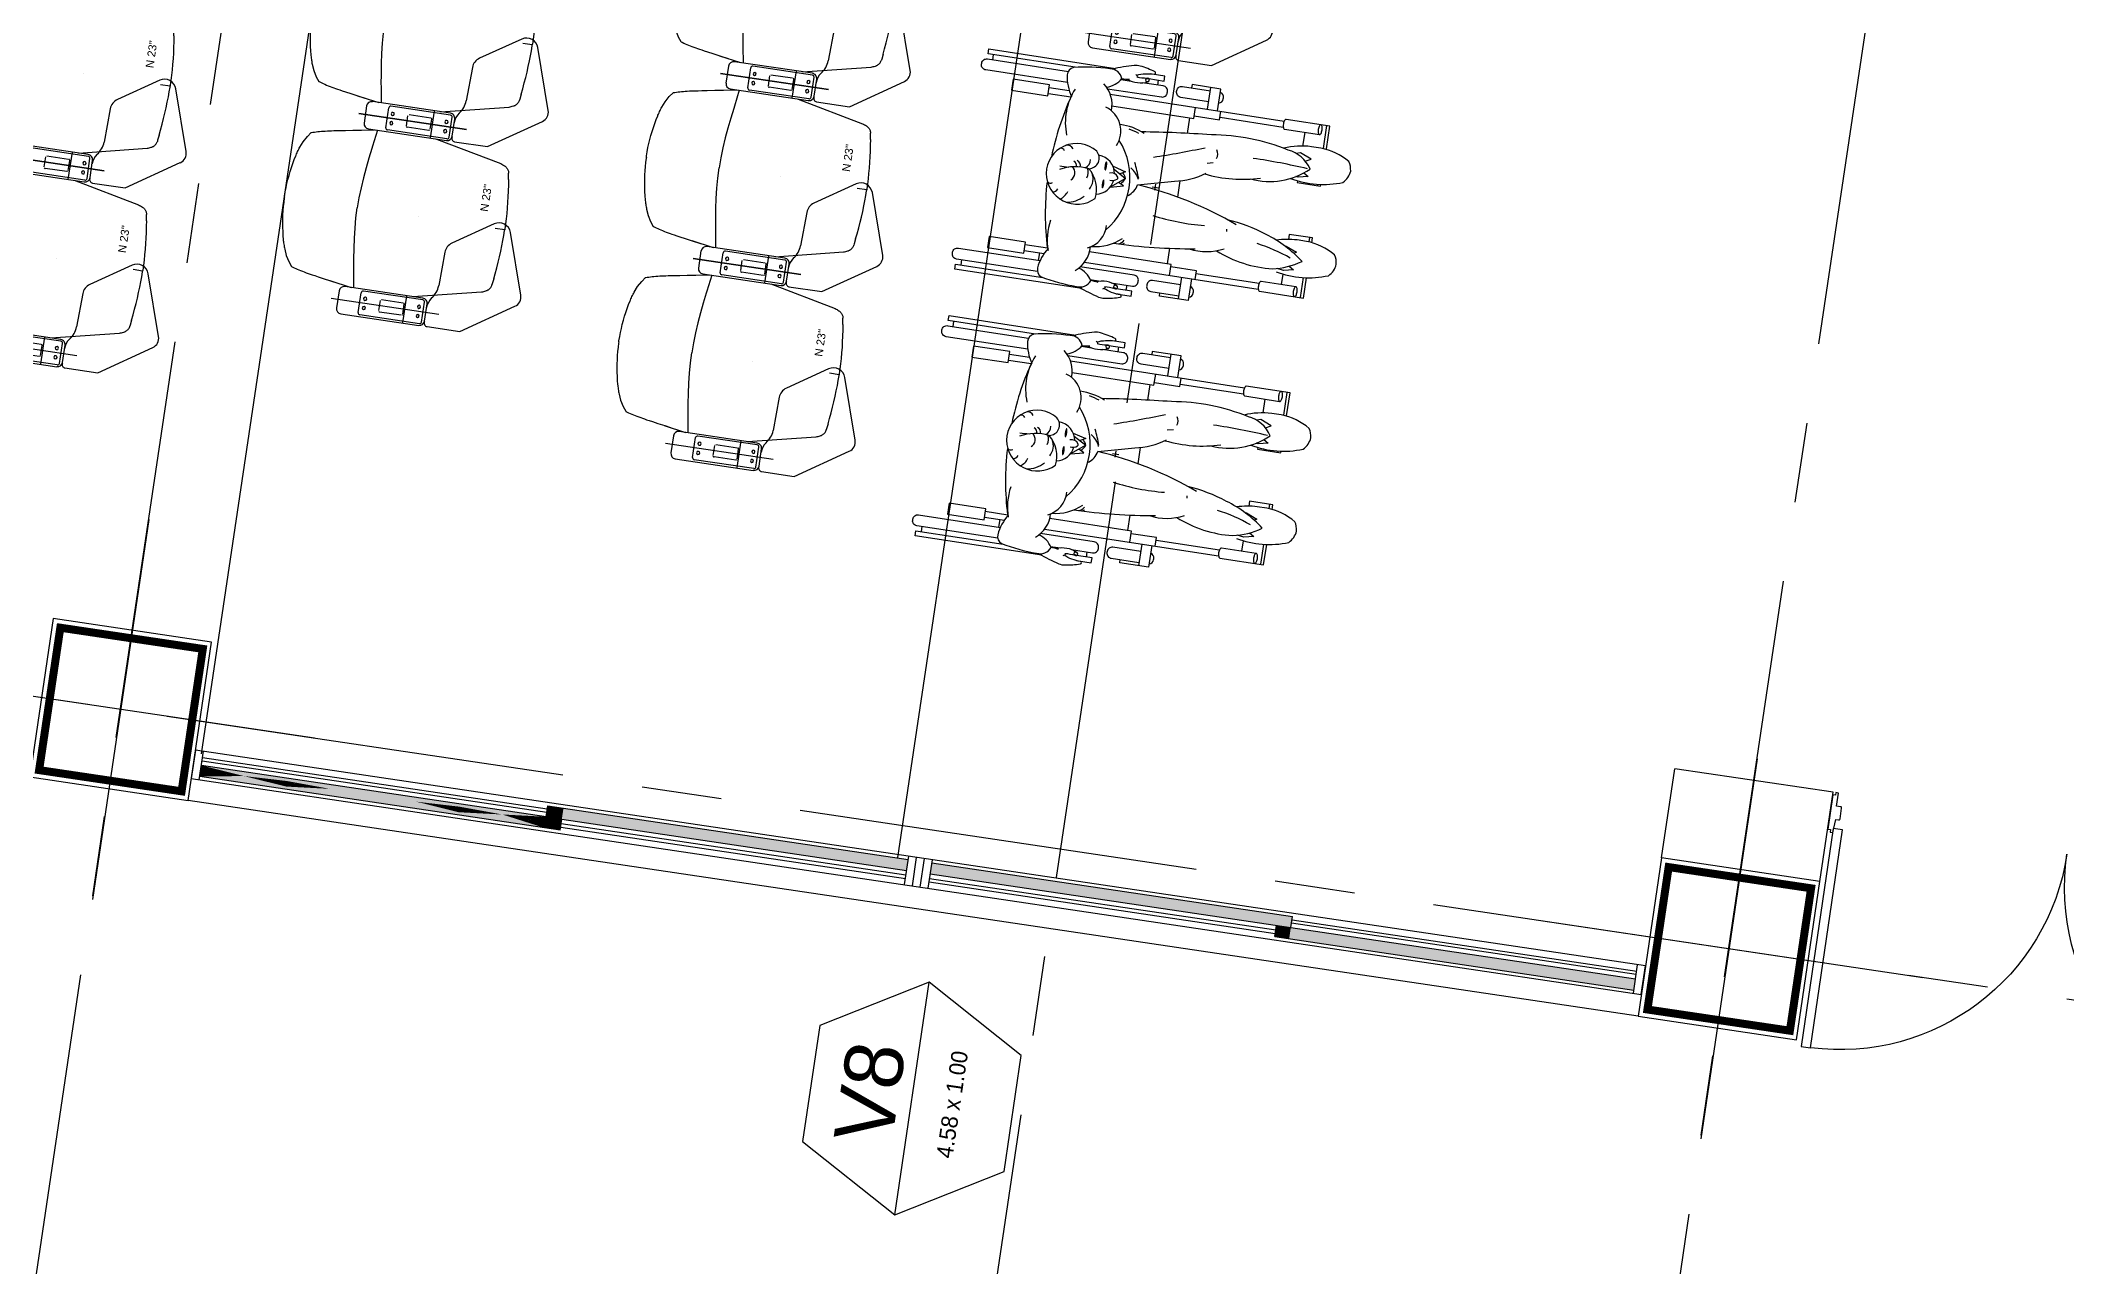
# Model space of a CAD drawing. Header units: millimetres. Extents: x 338 to 506, y 179 to 335.
# Drawn here: x 434.95 to 441.28, y 236.75 to 240.59 of the extents above; entities that cross this region are included whole.
import ezdxf
from ezdxf.enums import TextEntityAlignment as Align

# ---------------------------------------------------------------- set-up
doc = ezdxf.new("R2010")
doc.units = ezdxf.units.MM
doc.linetypes.add('CENTER', pattern=[2, 1.25, -0.25, 0.25, -0.25])
doc.linetypes.add('DASHED2', pattern=[0.375, 0.25, -0.125])
for name, color, linetype in [('COLUMNAS', 252, 'Continuous'), ('CUBIERTA', 254, 'Continuous'), ('DOORNOTE', 210, 'Continuous'), ('DOORNOTE___100', 210, 'Continuous'), ('EJES-COLUMNAS', 3, 'CENTER'), ('EJES_DE_COLUMNA', 255, 'DASHED2'), ('MUEBLES_FIJOS', 145, 'Continuous'), ('MUROS', 32, 'Continuous'), ('NOVA_PLUS_21__', 6, 'Continuous'), ('NOVA_PLUS_22__', 162, 'Continuous'), ('PISO', 253, 'Continuous'), ('PUERTAS', 5, 'Continuous'), ('REJAS', 151, 'Continuous'), ('ZAPATA', 5, 'Continuous')]:
    doc.layers.add(name, color=color, linetype=linetype)
doc.styles.add('ARIAL', font='txt', dxfattribs={"height": 1})
doc.styles.add('JUAN', font='txt', dxfattribs={"height": 0.135})
doc.styles.get("Standard").update_dxf_attribs({"font": 'ARIALUNI.ttf'})

# ---------------------------------------------------------------- blocks, each defined once
blk = doc.blocks.new('*U976')
at = {"layer": 'REJAS', "color": 18, "linetype": 'Continuous', "extrusion": (0, 0, -1)}
for points in [[(-62.1919, 58.5583), (-62.1744, 58.014), (-62.1744, 59.1027)], [(-62.1859, 59.0857), (-62.1744, 59.1027), (-62.1937, 59.0914)], [(-62.1744, 59.1027), (-62.1919, 59.1027), (-62.1937, 59.0914)], [(-62.1974, 59.0687), (-62.1853, 59.0347), (-62.1744, 59.1027)], [(-62.1963, 58.9666), (-62.1832, 58.8305), (-62.1744, 59.1027)], [(-62.1974, 59.0687), (-62.1859, 59.0857), (-62.1937, 59.0914)], [(-62.1914, 59.0517), (-62.1974, 59.0687), (-62.2028, 59.0347)], [(-62.1919, 58.5583), (-62.2094, 59.1027), (-62.2094, 58.014)], [(-62.1919, 59.1027), (-62.2094, 59.1027), (-62.1937, 59.0914)], [(-62.2094, 59.1027), (-62.2034, 59.0857), (-62.1937, 59.0914)], [(-62.1937, 59.0914), (-62.2034, 59.0857), (-62.1974, 59.0687)], [(-62.1963, 58.9666), (-62.2094, 59.1027), (-62.2007, 58.8305)], [(-62.1974, 59.0687), (-62.2094, 59.1027), (-62.2028, 59.0347)], [(-62.1853, 59.0347), (-62.1883, 59.0432), (-62.1932, 59.0403)], [(-62.1932, 59.0403), (-62.1941, 59.0347), (-62.1853, 59.0347)], [(-62.1908, 59.0006), (-62.1853, 59.0347), (-62.1968, 59.0177)], [(-62.1941, 59.0347), (-62.195, 59.029), (-62.1853, 59.0347)], [(-62.1853, 59.0347), (-62.195, 59.029), (-62.1911, 59.0262)], [(-62.1883, 59.0432), (-62.1914, 59.0517), (-62.1932, 59.0403)], [(-62.1908, 59.0006), (-62.1968, 59.0177), (-62.1996, 59.0006)], [(-62.1996, 59.0006), (-62.1963, 58.9666), (-62.1908, 59.0006)], [(-62.195, 59.029), (-62.1968, 59.0177), (-62.1911, 59.0262)], [(-62.1914, 59.0517), (-62.1971, 59.0432), (-62.1932, 59.0403)], [(-62.1971, 59.0432), (-62.2028, 59.0347), (-62.1932, 59.0403)], [(-62.2028, 59.0347), (-62.1941, 59.0347), (-62.1932, 59.0403)], [(-62.2028, 59.0347), (-62.195, 59.029), (-62.1941, 59.0347)], [(-62.1998, 59.0262), (-62.195, 59.029), (-62.2028, 59.0347)], [(-62.1968, 59.0177), (-62.195, 59.029), (-62.1998, 59.0262)], [(-62.1968, 59.0177), (-62.2028, 59.0347), (-62.1996, 59.0006)], [(-62.1963, 58.9666), (-62.1985, 58.8986), (-62.1897, 58.8986)], [(-62.1897, 58.8986), (-62.1952, 58.8646), (-62.1832, 58.8305)], [(-62.1897, 58.8986), (-62.1985, 58.8986), (-62.1952, 58.8646)], [(-62.1952, 58.8646), (-62.195, 58.8475), (-62.1922, 58.856)], [(-62.195, 58.8475), (-62.1952, 58.8646), (-62.1979, 58.8475)], [(-62.1952, 58.8646), (-62.1985, 58.8986), (-62.2007, 58.8305)], [(-62.1862, 58.839), (-62.191, 58.8362), (-62.1832, 58.8305)], [(-62.1832, 58.8305), (-62.191, 58.8362), (-62.1919, 58.8305)], [(-62.1897, 58.7625), (-62.1832, 58.8305), (-62.1952, 58.7965)], [(-62.1919, 58.8305), (-62.191, 58.8249), (-62.1832, 58.8305)], [(-62.1832, 58.8305), (-62.191, 58.8249), (-62.1862, 58.822)], [(-62.1963, 58.6944), (-62.1919, 58.5583), (-62.1832, 58.8305)], [(-62.1892, 58.8475), (-62.191, 58.8362), (-62.1862, 58.839)], [(-62.191, 58.8249), (-62.1892, 58.8135), (-62.1862, 58.822)], [(-62.1922, 58.856), (-62.195, 58.8475), (-62.1892, 58.8475)], [(-62.1892, 58.8475), (-62.195, 58.8475), (-62.1949, 58.839)], [(-62.191, 58.8362), (-62.1892, 58.8475), (-62.1949, 58.839)], [(-62.1892, 58.8135), (-62.191, 58.8249), (-62.1949, 58.822)], [(-62.195, 58.8135), (-62.1892, 58.8135), (-62.1949, 58.822)], [(-62.1892, 58.8135), (-62.195, 58.8135), (-62.1922, 58.805)], [(-62.1958, 58.8334), (-62.191, 58.8362), (-62.1949, 58.839)], [(-62.1958, 58.8334), (-62.1919, 58.8305), (-62.191, 58.8362)], [(-62.1958, 58.8277), (-62.191, 58.8249), (-62.1919, 58.8305)], [(-62.1958, 58.8277), (-62.1949, 58.822), (-62.191, 58.8249)], [(-62.2007, 58.8305), (-62.1919, 58.8305), (-62.1958, 58.8334)], [(-62.1958, 58.8277), (-62.1919, 58.8305), (-62.2007, 58.8305)], [(-62.1922, 58.805), (-62.195, 58.8135), (-62.1952, 58.7965)], [(-62.1949, 58.839), (-62.195, 58.8475), (-62.2007, 58.8305)], [(-62.1958, 58.8334), (-62.1949, 58.839), (-62.2007, 58.8305)], [(-62.2007, 58.8305), (-62.1949, 58.822), (-62.1958, 58.8277)], [(-62.2007, 58.8305), (-62.195, 58.8135), (-62.1949, 58.822)], [(-62.2007, 58.8305), (-62.195, 58.8475), (-62.1979, 58.8475)], [(-62.1979, 58.8135), (-62.195, 58.8135), (-62.2007, 58.8305)], [(-62.1952, 58.7965), (-62.195, 58.8135), (-62.1979, 58.8135)], [(-62.1952, 58.7965), (-62.2007, 58.8305), (-62.1985, 58.7625)], [(-62.1897, 58.7625), (-62.1952, 58.7965), (-62.1985, 58.7625)], [(-62.1985, 58.7625), (-62.1963, 58.6944), (-62.1897, 58.7625)], [(-62.1963, 58.4223), (-62.1832, 58.2862), (-62.1919, 58.5583)], [(-62.1985, 58.3542), (-62.1897, 58.3542), (-62.1963, 58.4223)], [(-62.1897, 58.3542), (-62.1952, 58.3202), (-62.1832, 58.2862)], [(-62.1832, 58.2862), (-62.1862, 58.2947), (-62.191, 58.2918)], [(-62.191, 58.2918), (-62.1862, 58.2947), (-62.1892, 58.3032)], [(-62.1892, 58.3032), (-62.1922, 58.3117), (-62.195, 58.3032)], [(-62.1892, 58.3032), (-62.1949, 58.2947), (-62.191, 58.2918)], [(-62.195, 58.3032), (-62.1949, 58.2947), (-62.1892, 58.3032)], [(-62.1897, 58.3542), (-62.1985, 58.3542), (-62.1952, 58.3202)], [(-62.1958, 58.289), (-62.191, 58.2918), (-62.1949, 58.2947)], [(-62.1922, 58.3117), (-62.1952, 58.3202), (-62.195, 58.3032)], [(-62.2007, 58.2862), (-62.1949, 58.2947), (-62.195, 58.3032)], [(-62.2007, 58.2862), (-62.1958, 58.289), (-62.1949, 58.2947)], [(-62.1952, 58.3202), (-62.1979, 58.3032), (-62.195, 58.3032)], [(-62.1979, 58.3032), (-62.2007, 58.2862), (-62.195, 58.3032)], [(-62.1952, 58.3202), (-62.1985, 58.3542), (-62.2007, 58.2862)], [(-62.1963, 58.1501), (-62.1744, 58.014), (-62.1832, 58.2862)], [(-62.1919, 58.2862), (-62.1832, 58.2862), (-62.191, 58.2918)], [(-62.1897, 58.2181), (-62.1832, 58.2862), (-62.1952, 58.2521)], [(-62.1862, 58.2777), (-62.1832, 58.2862), (-62.191, 58.2805)], [(-62.1832, 58.2862), (-62.1919, 58.2862), (-62.191, 58.2805)], [(-62.1892, 58.2691), (-62.1862, 58.2777), (-62.191, 58.2805)], [(-62.191, 58.2805), (-62.1949, 58.2777), (-62.1892, 58.2691)], [(-62.1892, 58.2691), (-62.1949, 58.2777), (-62.195, 58.2691)], [(-62.1922, 58.2606), (-62.1892, 58.2691), (-62.195, 58.2691)], [(-62.1897, 58.2181), (-62.1952, 58.2521), (-62.1985, 58.2181)], [(-62.1958, 58.289), (-62.1919, 58.2862), (-62.191, 58.2918)], [(-62.1958, 58.2833), (-62.191, 58.2805), (-62.1919, 58.2862)], [(-62.1958, 58.2833), (-62.1949, 58.2777), (-62.191, 58.2805)], [(-62.1958, 58.289), (-62.2007, 58.2862), (-62.1919, 58.2862)], [(-62.2007, 58.2862), (-62.1958, 58.2833), (-62.1919, 58.2862)], [(-62.1952, 58.2521), (-62.1922, 58.2606), (-62.195, 58.2691)], [(-62.1949, 58.2777), (-62.2007, 58.2862), (-62.195, 58.2691)], [(-62.1958, 58.2833), (-62.2007, 58.2862), (-62.1949, 58.2777)], [(-62.2007, 58.2862), (-62.1979, 58.2691), (-62.195, 58.2691)], [(-62.195, 58.2691), (-62.1979, 58.2691), (-62.1952, 58.2521)], [(-62.1952, 58.2521), (-62.2007, 58.2862), (-62.1985, 58.2181)], [(-62.1963, 58.1501), (-62.2007, 58.2862), (-62.2094, 58.014)], [(-62.1963, 58.1501), (-62.1897, 58.2181), (-62.1985, 58.2181)], [(-62.1908, 58.116), (-62.1968, 58.099), (-62.1853, 58.082)], [(-62.1996, 58.116), (-62.1908, 58.116), (-62.1963, 58.1501)], [(-62.1908, 58.116), (-62.1996, 58.116), (-62.1968, 58.099)], [(-62.1968, 58.099), (-62.1996, 58.116), (-62.2028, 58.082)], [(-62.1974, 58.048), (-62.1744, 58.014), (-62.1853, 58.082)], [(-62.1853, 58.082), (-62.1911, 58.0905), (-62.195, 58.0877)], [(-62.1941, 58.082), (-62.1853, 58.082), (-62.195, 58.0877)], [(-62.1853, 58.082), (-62.1932, 58.0763), (-62.1883, 58.0735)], [(-62.1932, 58.0763), (-62.1853, 58.082), (-62.1941, 58.082)], [(-62.1974, 58.048), (-62.1937, 58.0253), (-62.1859, 58.031)], [(-62.1883, 58.0735), (-62.1932, 58.0763), (-62.1914, 58.065)], [(-62.195, 58.0877), (-62.1911, 58.0905), (-62.1968, 58.099)], [(-62.1914, 58.065), (-62.2028, 58.082), (-62.1974, 58.048)], [(-62.1914, 58.065), (-62.1932, 58.0763), (-62.1971, 58.0735)], [(-62.1971, 58.0735), (-62.1932, 58.0763), (-62.2028, 58.082)], [(-62.2028, 58.082), (-62.1932, 58.0763), (-62.1941, 58.082)], [(-62.1937, 58.0253), (-62.1974, 58.048), (-62.2034, 58.031)], [(-62.2028, 58.082), (-62.1941, 58.082), (-62.195, 58.0877)], [(-62.1968, 58.099), (-62.1998, 58.0905), (-62.195, 58.0877)], [(-62.1998, 58.0905), (-62.2028, 58.082), (-62.195, 58.0877)], [(-62.1974, 58.048), (-62.2028, 58.082), (-62.2094, 58.014)], [(-62.1859, 58.031), (-62.1937, 58.0253), (-62.1744, 58.014)], [(-62.1744, 58.014), (-62.1937, 58.0253), (-62.1919, 58.014)], [(-62.1919, 57.989), (-62.1744, 57.964), (-62.1744, 58.014)], [(-62.1832, 58.0015), (-62.1744, 58.014), (-62.1919, 58.0056)], [(-62.1744, 58.014), (-62.1919, 58.014), (-62.1919, 58.0056)], [(-62.1919, 57.989), (-62.1832, 58.0015), (-62.1919, 58.0056)], [(-62.1919, 57.989), (-62.1919, 57.9723), (-62.1832, 57.9765)], [(-62.1919, 58.014), (-62.1937, 58.0253), (-62.2094, 58.014)], [(-62.1919, 57.989), (-62.2094, 58.014), (-62.2094, 57.964)], [(-62.2094, 58.014), (-62.2007, 58.0098), (-62.1919, 58.014)], [(-62.2007, 58.0098), (-62.1919, 58.0056), (-62.1919, 58.014)], [(-62.2094, 58.014), (-62.2007, 58.0015), (-62.1919, 58.0056)], [(-62.1919, 58.0056), (-62.2007, 58.0015), (-62.1919, 57.989)], [(-62.1919, 57.9723), (-62.1919, 57.989), (-62.2007, 57.9765)], [(-62.2094, 58.014), (-62.1937, 58.0253), (-62.2034, 58.031)], [(-62.2094, 58.014), (-62.2444, 57.964), (-62.2094, 57.964)], [(-62.2094, 58.014), (-62.2444, 58.014), (-62.2444, 57.964)], [(-62.1832, 57.9765), (-62.1919, 57.9723), (-62.1744, 57.964)], [(-62.1744, 57.964), (-62.1919, 57.9723), (-62.1919, 57.964)], [(-62.2094, 57.964), (-62.1919, 57.9723), (-62.2007, 57.9765)], [(-62.2007, 57.9681), (-62.1919, 57.964), (-62.1919, 57.9723)], [(-62.2094, 57.964), (-62.1919, 57.964), (-62.2007, 57.9681)], [(-62.2094, 57.964), (-62.2444, 56.8752), (-62.2094, 56.8752)], [(-62.2094, 57.964), (-62.2444, 57.964), (-62.2444, 56.8752)]]:
    blk.add_solid(points, dxfattribs=at)
blk = doc.blocks.new('*U977')
at = {"layer": 'REJAS', "color": 18, "linetype": 'Continuous', "extrusion": (0, 0, -1)}
for points in [[(-62.2094, 56.8002), (-62.2444, 55.6615), (-62.2094, 55.6615)], [(-62.2094, 56.8002), (-62.2444, 56.8002), (-62.2444, 55.6615)], [(-62.1744, 55.707), (-62.2094, 55.6615), (-62.1744, 55.6615)], [(-62.1744, 55.707), (-62.2094, 55.707), (-62.2094, 55.6615)], [(-62.1744, 55.6615), (-62.2094, 54.5727), (-62.1744, 54.5727)], [(-62.1744, 55.6615), (-62.2094, 55.6615), (-62.2094, 54.5727)]]:
    blk.add_solid(points, dxfattribs=at)
blk = doc.blocks.new('WWWDTAG')
at = {"layer": 'DOORNOTE'}
blk.add_line((-3.832, 0), (3.832, 0), dxfattribs=at)
blk.add_lwpolyline([(3.832, 0), (1.916, 3.318), (-1.916, 3.318), (-3.832, 0), (-1.916, -3.318), (1.916, -3.318)], close=True, dxfattribs=at)
at = {"layer": 'DOORNOTE', "style": 'ARIAL'}
for tag, p in [('DOORTYPE', (0, 1.391)), ('DOORNO.', (0, -1.59))]:
    blk.add_attdef(tag, text='', height=1.9, dxfattribs=at).set_placement(p, align=Align.MIDDLE)
blk = doc.blocks.new('PUERTA_1_80')
at = {"layer": 'PUERTAS'}
for points in [[(0.065, 0), (0.065, -0.01), (0.075, -0.01), (0.075, -0.02), (0.025, -0.025), (0.025, -0.035, -0.414214), (0.02, -0.04), (-0.02, -0.04, -0.414214), (-0.025, -0.035), (-0.025, -0.02), (-0.075, -0.02), (-0.075, -0.01), (-0.065, -0.01), (-0.065, 0), (0.065, 0), (-0.065, 0)], [(-0.065, -1.8), (-0.065, -1.79), (-0.075, -1.79), (-0.075, -1.78), (-0.025, -1.775), (-0.025, -1.765, -0.414214), (-0.02, -1.76), (0.02, -1.76, -0.414214), (0.025, -1.765), (0.025, -1.78), (0.075, -1.78), (0.075, -1.79), (0.065, -1.79), (0.065, -1.8), (-0.065, -1.8), (0.065, -1.8)]]:
    blk.add_lwpolyline(points, format="xyb", dxfattribs=at)
for points in [[(-0.885, -0.055), (-0.06, -0.055), (-0.06, -0.02), (-0.885, -0.02)], [(-0.885, -1.745), (-0.06, -1.745), (-0.06, -1.78), (-0.885, -1.78)]]:
    blk.add_lwpolyline(points, close=True, dxfattribs=at)
for centre, start, end in [((-0.0261, -0.0409), 180.93786, 269.93226), ((-0.0261, -1.7591), 90.06774, 179.06214)]:
    blk.add_arc(centre, 0.8591, start, end, dxfattribs=at)
blk = doc.blocks.new('EJES_ESTRUCTURALES')
at = {"layer": 'EJES_DE_COLUMNA', "color": 9, "linetype": 'CENTER'}
for p, q in [((693.56628, 131.2663), (693.56628, 199.7363)), ((661.47768, 154.66228), (759.37077, 154.66627)), ((661.47768, 151.69228), (759.37077, 151.6963)), ((661.47768, 149.58228), (759.37077, 149.5863))]:
    blk.add_line(p, q, dxfattribs=at)
blk = doc.blocks.new('COLUMNAS')
at = {"layer": 'COLUMNAS', "color": 6}
for points in [[(-584.4662, 178.746), (-584.9662, 178.746), (-584.9662, 178.246), (-584.4662, 178.246), (-584.4662, 178.746)], [(-584.4662, 173.666), (-584.9662, 173.666), (-584.9662, 173.166), (-584.4662, 173.166), (-584.4662, 173.666)]]:
    blk.add_lwpolyline(points, dxfattribs=at)
at = {"layer": 'COLUMNAS', "color": 6, "const_width": 0.025}
for points in [[(-584.9412, 178.2701), (-584.4912, 178.2701), (-584.4912, 178.7201), (-584.9412, 178.7201)], [(-584.9412, 173.1901), (-584.4912, 173.1901), (-584.4912, 173.6401), (-584.9412, 173.6401)]]:
    blk.add_lwpolyline(points, close=True, dxfattribs=at)
at = {"layer": 'EJES-COLUMNAS'}
for p, q in [((-584.7162, 177.8838), (-584.7162, 179.0838)), ((-584.7162, 177.8838), (-584.7162, 179.0838)), ((-584.1162, 178.496), (-585.3162, 178.496)), ((-584.7162, 172.8038), (-584.7162, 174.0038)), ((-584.7162, 172.8038), (-584.7162, 174.0038)), ((-584.1162, 173.416), (-585.3162, 173.416))]:
    blk.add_line(p, q, dxfattribs=at)
blk = doc.blocks.new('ZAPATA')
at = {"layer": 'ZAPATA', "linetype": 'Continuous'}
for p, q in [((-31.5, 0), (31.5, 0)), ((-37.5, -194), (-37.5, -6)), ((15.8, -61.8), (-15.8, -61.8)), ((37.5, -194), (37.5, -6)), ((-19.8, -134.2), (-19.8, -65.8)), ((19.8, -65.8), (19.8, -134.2)), ((-15.8, -138.2), (15.8, -138.2)), ((-31.5, -200), (31.5, -200))]:
    blk.add_line(p, q, dxfattribs=at)
at = {"layer": 'ZAPATA', "linetype": 'Continuous', "const_width": 0.15, "flags": 128}
for points in [[(-15.8, -61.8), (-17.2, -62), (-18.2, -62.6)], [(18.2, -62.6), (17, -62), (15.8, -61.8)], [(19.2, -63.7), (19.6, -64.5), (19.8, -65.8)], [(-19.2, -136.3), (-19.7, -135.1), (-19.8, -134.2)], [(-18.2, -137.4), (-17, -138), (-15.8, -138.2)], [(19.8, -134.2), (19.6, -135.5), (19.2, -136.3)]]:
    blk.add_lwpolyline(points, dxfattribs=at)
at = {"layer": 'ZAPATA', "linetype": 'Continuous'}
for centre, radius, start, end in [((-31.5, -6), 6, 90, 180), ((31.5, -6), 6, 0, 90), ((-14.5, -15), 5, 1.16733, 358.83267), ((-15.8, -65.8), 4, 125.92091, 147.79226), ((14.5, -15), 5, 181.16733, 178.83267), ((-15.8, -65.8), 4, 147.79226, 180), ((-14.5, -185), 5, 1.16733, 358.83267), ((-15.8, -134.2), 4, 212.20774, 234.07909), ((14.5, -185), 5, 181.16733, 178.83267), ((15.8, -134.2), 4, 270, 305.92091), ((15.8, -134.2), 4, 305.92091, 327.85951), ((-31.5, -194), 6, 180, 270), ((31.5, -194), 6, 270, 0)]:
    blk.add_arc(centre, radius, start, end, dxfattribs=at)
blk = doc.blocks.new('BRAZO_FORMALITE')
at = {"layer": 'NOVA_PLUS_21__', "color": 0}
for p, q in [((-0.0431, 0.1948), (-0.0431, -0.0515)), ((0.027, 0.2109), (-0.027, 0.2109)), ((0, 0.2318), (0, -0.1085)), ((0.0431, -0.0515), (0.0431, 0.1948)), ((0.0431, 0), (-0.0431, 0)), ((-0.027, -0.0675), (0.027, -0.0675))]:
    blk.add_line(p, q, dxfattribs=at)
for centre, start, end in [((-0.027, 0.1948), 90, 180), ((0.027, 0.1948), 0, 90), ((-0.027, -0.0515), 180, 270), ((0.027, -0.0515), 270, 0)]:
    blk.add_arc(centre, 0.016, start, end, dxfattribs=at)
at = {"xscale": 0.0009999999310821, "yscale": 0.0009999999310821, "zscale": 0.0009999999310821}
blk.add_blockref('ZAPATA', (0, 0.1415), dxfattribs=at)
blk = doc.blocks.new('BRAZO_CON_MESA')
at = {"layer": 'NOVA_PLUS_21__', "color": 0}
for p, q in [((-0.0431, 0.1948), (-0.0431, -0.0515)), ((0.027, 0.2109), (-0.027, 0.2109)), ((0, -0.1085), (0, 0.2318)), ((0.0431, -0.0515), (0.0431, 0.1948)), ((0.0431, 0), (-0.0431, 0)), ((-0.027, -0.0675), (0.027, -0.0675))]:
    blk.add_line(p, q, dxfattribs=at)
at = {"layer": 'NOVA_PLUS_21__', "color": 254}
for p, q in [((-0.0431, -0.0775), (-0.0431, -0.1812)), ((0.1949, -0.0983), (0.0891, -0.0946)), ((0.3054, -0.2379), (0.2263, -0.116)), ((-0.0431, -0.1812), (0.0603, -0.3396)), ((0.097, -0.3526), (0.2863, -0.2918))]:
    blk.add_line(p, q, dxfattribs=at)
at = {"layer": 'NOVA_PLUS_21__', "color": 0}
for centre, start, end in [((-0.027, 0.1948), 90, 180), ((0.027, 0.1948), 0, 90), ((-0.027, -0.0515), 180, 270), ((0.027, -0.0515), 270, 0)]:
    blk.add_arc(centre, 0.016, start, end, dxfattribs=at)
at = {"layer": 'NOVA_PLUS_21__', "color": 254}
for centre, radius, start, end in [((-0.0322, -0.0779), 0.0109, 75.34447, 178.21763), ((0.0156, -0.1206), 0.0531, 52.71804, 90), ((0.0916, -0.0273), 0.0673, 229.35247, 267.83734), ((0.1935, -0.1373), 0.0391, 33, 88), ((0.2752, -0.2575), 0.036, 288, 33), ((0.0871, -0.3221), 0.032, 213, 288)]:
    blk.add_arc(centre, radius, start, end, dxfattribs=at)
at = {"xscale": 0.0009999999310821, "yscale": 0.0009999999310821, "zscale": 0.0009999999310821}
blk.add_blockref('ZAPATA', (0, 0.1415), dxfattribs=at)
blk = doc.blocks.new('*U15')
at = {"layer": 'NOVA_PLUS_22__', "color": 1}
blk.add_text('N 23"', height=0.025, dxfattribs=at).set_placement((0.0468, 0.0602))
blk = doc.blocks.new('SILLA_NOVA_CON_MESA_23')
at = {"layer": 'NOVA_PLUS_22__', "color": 1}
for p, q in [((-0.2145, 0.633), (-0.2159, 0.628)), ((-0.213, 0.6377), (-0.2145, 0.633)), ((-0.2116, 0.6419), (-0.213, 0.6377)), ((-0.2113, 0.6426), (-0.2116, 0.6419)), ((-0.1976, 0.6529), (-0.2113, 0.6426)), ((-0.1796, 0.6635), (-0.1976, 0.6529)), ((-0.161, 0.6711), (-0.1796, 0.6635)), ((-0.1575, 0.6724), (-0.161, 0.6711)), ((-0.1539, 0.6737), (-0.1575, 0.6724)), ((-0.1502, 0.6749), (-0.1539, 0.6737)), ((-0.1511, 0.6727), (-0.151, 0.6727)), ((-0.1464, 0.6761), (-0.1502, 0.6749)), ((-0.1425, 0.6772), (-0.1464, 0.6761)), ((-0.1385, 0.6783), (-0.1425, 0.6772)), ((-0.1346, 0.6794), (-0.1385, 0.6783)), ((-0.1325, 0.6799), (-0.1346, 0.6794)), ((-0.1203, 0.6828), (-0.1324, 0.6799)), ((-0.1075, 0.6854), (-0.1203, 0.6828)), ((-0.0947, 0.6878), (-0.1075, 0.6854)), ((-0.0818, 0.6899), (-0.0947, 0.6878)), ((-0.0689, 0.6917), (-0.0818, 0.6899)), ((-0.0559, 0.6932), (-0.0689, 0.6917)), ((-0.0429, 0.6943), (-0.0559, 0.6932)), ((-0.0299, 0.6952), (-0.0429, 0.6943)), ((-0.0168, 0.6957), (-0.0299, 0.6952)), ((-0.0038, 0.696), (-0.0168, 0.6957)), ((0, 0.696), (-0.0038, 0.696)), ((0, 0.696), (0.0038, 0.696)), ((0.0038, 0.696), (0.0168, 0.6957)), ((0.0168, 0.6957), (0.0299, 0.6952)), ((0.0299, 0.6952), (0.0429, 0.6943)), ((0.0429, 0.6943), (0.0559, 0.6932)), ((0.0559, 0.6932), (0.0689, 0.6917)), ((0.0689, 0.6917), (0.0818, 0.6899)), ((0.0818, 0.6899), (0.0947, 0.6878)), ((0.0947, 0.6878), (0.1075, 0.6854)), ((0.1075, 0.6854), (0.1203, 0.6828)), ((0.1203, 0.6828), (0.1324, 0.6799)), ((0.1325, 0.6799), (0.1346, 0.6794)), ((0.1346, 0.6794), (0.1385, 0.6783)), ((0.1385, 0.6783), (0.1425, 0.6772)), ((0.1425, 0.6772), (0.1464, 0.6761)), ((0.1464, 0.6761), (0.1502, 0.6749)), ((0.1502, 0.6749), (0.1539, 0.6737)), ((0.1539, 0.6737), (0.1575, 0.6724)), ((0.1575, 0.6724), (0.161, 0.6711)), ((0.161, 0.6711), (0.1796, 0.6635)), ((0.1796, 0.6635), (0.1976, 0.6529)), ((0.1976, 0.6529), (0.2113, 0.6426)), ((0.2113, 0.6426), (0.2116, 0.6419)), ((0.2116, 0.6419), (0.213, 0.6377)), ((0.213, 0.6377), (0.2145, 0.633)), ((0.2145, 0.633), (0.2159, 0.628)), ((-0.2277, 0.5743), (-0.2291, 0.566)), ((-0.2264, 0.5814), (-0.2277, 0.5743)), ((-0.2252, 0.5877), (-0.2264, 0.5814)), ((-0.224, 0.5935), (-0.2252, 0.5877)), ((-0.2227, 0.5999), (-0.224, 0.5935)), ((-0.2214, 0.606), (-0.2227, 0.5999)), ((-0.2201, 0.6119), (-0.2214, 0.606)), ((-0.2187, 0.6175), (-0.2201, 0.6119)), ((-0.2173, 0.6229), (-0.2187, 0.6175)), ((-0.2159, 0.628), (-0.2173, 0.6229)), ((0.2159, 0.628), (0.2173, 0.6229)), ((0.2173, 0.6229), (0.2187, 0.6175)), ((0.2187, 0.6175), (0.2201, 0.6119)), ((0.2201, 0.6119), (0.2214, 0.606)), ((0.2214, 0.606), (0.2227, 0.5999)), ((0.2227, 0.5999), (0.224, 0.5935)), ((0.224, 0.5935), (0.2252, 0.5877)), ((0.2252, 0.5877), (0.2264, 0.5814)), ((0.2264, 0.5814), (0.2277, 0.5743)), ((0.2277, 0.5743), (0.2291, 0.566)), ((-0.2375, 0.5169), (-0.249, 0.4481)), ((-0.2377, 0.5154), (-0.2422, 0.4885)), ((-0.2338, 0.5383), (-0.2377, 0.5154)), ((-0.2309, 0.5555), (-0.2338, 0.5383)), ((-0.2291, 0.566), (-0.2309, 0.5555)), ((0.2291, 0.566), (0.2309, 0.5555)), ((0.2309, 0.5555), (0.2338, 0.5383)), ((0.2338, 0.5383), (0.2377, 0.5154)), ((0.2377, 0.5154), (0.2422, 0.4885)), ((-0.249, 0.4395), (-0.1974, 0.4474)), ((-0.1974, 0.4474), (-0.1904, 0.4485)), ((-0.1904, 0.4485), (-0.1589, 0.4531)), ((-0.1589, 0.4531), (-0.1272, 0.4572)), ((-0.1272, 0.4572), (-0.0955, 0.4607)), ((-0.0955, 0.4607), (-0.0637, 0.4634)), ((-0.0637, 0.4634), (-0.0319, 0.4652)), ((-0.0319, 0.4652), (0, 0.4658)), ((0.0319, 0.4652), (0, 0.4658)), ((0.0637, 0.4634), (0.0319, 0.4652)), ((0.0955, 0.4607), (0.0637, 0.4634)), ((0.1272, 0.4572), (0.0955, 0.4607)), ((0.1589, 0.4531), (0.1272, 0.4572)), ((0.1904, 0.4485), (0.1589, 0.4531)), ((0.1974, 0.4474), (0.1904, 0.4485)), ((0.249, 0.4395), (0.1974, 0.4474)), ((0.2422, 0.4885), (0.249, 0.4481)), ((-0.2552, 0.4112), (-0.2552, 0.4112)), ((0, 0.273), (0, 0.273)), ((-0.249, 0.2529), (-0.2027, 0.0429)), ((0.249, 0.253), (0.2027, 0.0429)), ((-0.2027, 0.0429), (-0.2015, 0.0396)), ((-0.2015, 0.0396), (-0.2003, 0.0365)), ((-0.2003, 0.0365), (-0.1991, 0.0335)), ((-0.1991, 0.0335), (-0.1975, 0.0302)), ((-0.1975, 0.0302), (-0.1965, 0.0283)), ((-0.1965, 0.0283), (-0.1956, 0.0269)), ((-0.1956, 0.0269), (-0.1948, 0.0256)), ((-0.1948, 0.0256), (-0.1938, 0.0243)), ((-0.1938, 0.0243), (-0.1928, 0.023)), ((-0.1928, 0.023), (-0.1916, 0.0218)), ((-0.1916, 0.0218), (-0.1903, 0.0205)), ((-0.1903, 0.0205), (-0.1887, 0.0192)), ((-0.1887, 0.0192), (-0.1869, 0.018)), ((-0.1869, 0.018), (-0.1849, 0.0168)), ((-0.1849, 0.0168), (-0.1827, 0.0158)), ((-0.1827, 0.0158), (-0.1803, 0.015)), ((-0.1803, 0.015), (-0.1778, 0.0144)), ((-0.1778, 0.0144), (-0.1766, 0.0142)), ((-0.1731, 0.0138), (-0.1766, 0.0142)), ((-0.1766, 0.0142), (-0.1766, 0.0142)), ((-0.1569, 0.0116), (-0.1731, 0.0138)), ((-0.1569, 0.0115), (-0.1402, 0.0094)), ((-0.1402, 0.0094), (-0.1212, 0.0072)), ((-0.1212, 0.0072), (-0.1034, 0.0054)), ((-0.1034, 0.0054), (-0.0864, 0.0038)), ((-0.0864, 0.0038), (-0.0683, 0.0024)), ((-0.0683, 0.0024), (-0.051, 0.0014)), ((-0.051, 0.0014), (-0.0343, 0.0006)), ((-0.0343, 0.0006), (-0.0183, 0.0002)), ((-0.0183, 0.0002), (-0.0027, 0)), ((-0.0027, 0), (0, 0)), ((0, 0), (0, 0.0301)), ((0, 0), (0, 0.0301)), ((0.0027, 0), (0, 0)), ((0.0183, 0.0002), (0.0027, 0)), ((0.0343, 0.0006), (0.0183, 0.0002)), ((0.051, 0.0014), (0.0343, 0.0006)), ((0.0683, 0.0024), (0.051, 0.0014)), ((0.0864, 0.0038), (0.0683, 0.0024)), ((0.1034, 0.0054), (0.0864, 0.0038)), ((0.1212, 0.0072), (0.1034, 0.0054)), ((0.1402, 0.0094), (0.1212, 0.0072)), ((0.1569, 0.0115), (0.1402, 0.0094)), ((0.1569, 0.0116), (0.1731, 0.0138)), ((0.1731, 0.0138), (0.1766, 0.0142)), ((0.1778, 0.0144), (0.1766, 0.0142)), ((0.1766, 0.0142), (0.1766, 0.0142)), ((0.1803, 0.015), (0.1778, 0.0144)), ((0.1827, 0.0158), (0.1803, 0.015)), ((0.1849, 0.0168), (0.1827, 0.0158)), ((0.1869, 0.018), (0.1849, 0.0168)), ((0.1887, 0.0192), (0.1869, 0.018)), ((0.1903, 0.0205), (0.1887, 0.0192)), ((0.1916, 0.0218), (0.1903, 0.0205)), ((0.1928, 0.023), (0.1916, 0.0218)), ((0.1938, 0.0243), (0.1928, 0.023)), ((0.1948, 0.0256), (0.1938, 0.0243)), ((0.1956, 0.0269), (0.1948, 0.0256)), ((0.1965, 0.0283), (0.1956, 0.0269)), ((0.1975, 0.0302), (0.1965, 0.0283)), ((0.1991, 0.0335), (0.1975, 0.0302)), ((0.2003, 0.0365), (0.1991, 0.0335)), ((0.2015, 0.0396), (0.2003, 0.0365)), ((0.2027, 0.0429), (0.2015, 0.0396))]:
    blk.add_line(p, q, dxfattribs=at)
for name, p in [('BRAZO_CON_MESA', (-0.2921, 0.273)), ('BRAZO_FORMALITE', (0.2921, 0.273)), ('*U15', (0, 0))]:
    blk.add_blockref(name, p)
blk = doc.blocks.new('SILLA_DE_RUEDA-2')
at = {"layer": 'MUEBLES_FIJOS'}
for points in [[(-0.0099, -0.4009), (-0.0079, 0), (0.0079, 0), (0.0065, -0.2756)], [(0.0078, -0.0176), (0.0236, -0.0177)], [(0.6565, -0.0209), (0.6723, -0.021)], [(0.671, -0.2789), (0.6724, -0.0034), (0.6883, -0.0035), (0.6862, -0.4044)], [(0.0812, -0.2055), (0.0809, -0.2686)], [(0.578, -0.2081), (0.5777, -0.2795)], [(0.597, -0.2082), (0.5967, -0.2712)], [(0.081, -0.2539), (0.0573, -0.2538)], [(0.0216, -0.4235), (0.0214, -0.4553)], [(0.0724, -0.3971), (0.0696, -0.947)], [(0.071, -0.6662), (0.1058, -0.6664), (0.1071, -0.4081)], [(0.3163, -0.442), (0.3265, -0.4834), (0.335, -0.4658)], [(0.3825, -0.4414), (0.3714, -0.4824), (0.3622, -0.4658)], [(0.5691, -0.4104), (0.5678, -0.6687), (0.6026, -0.6689)], [(0.604, -0.3998), (0.6012, -0.9497)], [(0.6545, -0.4266), (0.6543, -0.4585)], [(-0.0105, -0.5103), (-0.0107, -0.557), (0.0051, -0.5571), (0.0053, -0.508)], [(0.0052, -0.5395), (0.021, -0.5395)], [(0.6539, -0.5427), (0.6697, -0.5428)], [(0.6699, -0.5114), (0.6696, -0.5604), (0.6854, -0.5605), (0.6857, -0.5138)], [(0.3274, -0.5819), (0.3471, -0.582)], [(0.3373, -0.5721), (0.3372, -0.5918)], [(0.0706, -0.7361), (0.0022, -0.7357), (0.0026, -0.6446), (0.0126, -0.6446)], [(0.0706, -0.7469), (0.0975, -0.7471), (0.0979, -0.6664)], [(0.1059, -0.6545), (0.155, -0.6547)], [(0.3172, -0.6556), (0.3687, -0.6558)], [(0.5185, -0.6566), (0.5679, -0.6568)], [(0.5757, -0.6688), (0.5753, -0.7495), (0.6022, -0.7496)], [(0.6023, -0.7388), (0.6708, -0.7391), (0.6712, -0.648), (0.6613, -0.6479)], [(0.0708, -0.7044), (0.0023, -0.7041)], [(0.0896, -0.747), (0.0886, -0.947)], [(0.4356, -0.7305), (0.4399, -0.7495)], [(0.5832, -0.7495), (0.5822, -0.9495)], [(0.6024, -0.7071), (0.6709, -0.7075)], [(0.2406, -0.8214), (0.2331, -0.8226)], [(0.1549, -1.0322), (0.1455, -1.0472), (0.1388, -1.0167), (0.142, -0.9952)], [(0.2145, -1.0101), (0.2154, -1.0132), (0.201, -1.0484), (0.1965, -1.0403)], [(0.4499, -1.0337), (0.4405, -1.0487), (0.4338, -1.0182), (0.4349, -1.0109)], [(0.4868, -1.0333), (0.496, -1.0499), (0.5103, -1.0147), (0.5067, -1.0018)], [(0.0945, -1.0167), (0.1276, -1.0169)], [(0.2377, -1.0912), (0.2527, -1.0913), (0.2531, -1.0175), (0.2372, -1.0174)], [(0.4213, -1.0183), (0.417, -1.0183), (0.4166, -1.0921), (0.4209, -1.0921)], [(0.5322, -1.0189), (0.5756, -1.0191)], [(0.0629, -1.081), (0.126, -1.0814)], [(0.2388, -1.0819), (0.2528, -1.082)], [(0.4167, -1.0828), (0.4209, -1.0829)], [(0.5342, -1.0834), (0.6065, -1.0838)]]:
    blk.add_lwpolyline(points, dxfattribs=at)
for points in [[(0.0224, -0.2566), (0.0237, -0.0009, -0.414214), (0.0396, 0.0148), (0.0428, 0.0148, -0.414214), (0.0585, -0.0011), (0.0572, -0.2595)], [(0.6205, -0.2623), (0.6218, -0.0039, -0.414214), (0.6377, 0.0118), (0.6409, 0.0118, -0.414214), (0.6566, -0.0041), (0.6553, -0.2598)], [(0.1002, -0.2056), (0.0999, -0.2768, -0.058572), (0.3044, -0.2459)], [(0.3041, -0.2465, 0.374897), (0.3042, -0.2621)], [(0.5761, -0.2792, 0.055195), (0.3838, -0.2469)], [(0.099, -0.279, 0.118792), (0.0334, -0.2546, 0.291241), (0.0077, -0.2703, 0.050107), (-0.0058, -0.3836, 0.357352), (0.0185, -0.4254, 0.189775), (0.0521, -0.3823)], [(0.187, -0.2732, 0.125167), (0.092, -0.2794)], [(0.2503, -0.3132, 0.187029), (0.2773, -0.3659)], [(0.2569, -0.2925, 0.181971), (0.2835, -0.3131)], [(0.2755, -0.266, 0.322225), (0.2875, -0.281)], [(0.3209, -0.3171, 0.526706), (0.3621, -0.3154)], [(0.3639, -0.3683, 0.163457), (0.3477, -0.2771)], [(0.3589, -0.2766, 0.013663), (0.3594, -0.3053)], [(0.4079, -0.2848, 0.385338), (0.4135, -0.2693)], [(0.4181, -0.3099, 0.356157), (0.4256, -0.2863)], [(0.6038, -0.2891, 0.197527), (0.457, -0.2838)], [(0.6244, -0.3851, 0.189775), (0.6576, -0.4286, 0.357352), (0.6823, -0.3871, 0.050107), (0.6699, -0.2736, 0.291241), (0.6443, -0.2577, 0.118792), (0.5785, -0.2814)], [(0.0432, -0.3724, 0.244091), (0.1227, -0.4086)], [(0.3009, -0.379, 0.266506), (0.3523, -0.3796)], [(0.335, -0.3661, 0.204582), (0.3646, -0.3635)], [(0.3644, -0.3286, 0.381185), (0.3802, -0.3184)], [(0.3651, -0.3571, 0.286719), (0.3934, -0.3692)], [(0.3653, -0.3403, 0.362215), (0.3835, -0.3281)], [(0.5535, -0.4108, 0.244091), (0.6333, -0.3754)], [(-0.0062, -0.3917, 0.035305), (-0.0283, -0.457, 0.099616), (-0.0294, -0.4758, 0.036148), (-0.0189, -0.5242, 0.848873), (-0.0111, -0.5227, -0.109239), (0.0007, -0.4692)], [(0.0065, -0.471, -0.060435), (0.0055, -0.5023, 1.027599), (0.0151, -0.508, 0.204192), (0.0174, -0.4416)], [(0.0161, -0.4491, 0.043325), (0.019, -0.4251)], [(0.0213, -0.4897), (0.0209, -0.5563, 0.414214), (0.0367, -0.5722), (0.0398, -0.5723, 0.414214), (0.0557, -0.5565), (0.0566, -0.3863)], [(0.1183, -0.4, 0.307481), (0.1966, -0.4489)], [(0.1247, -0.4118, 0.169592), (0.1638, -0.5038)], [(0.2887, -0.4022, 0.322663), (0.3392, -0.4501)], [(0.3318, -0.4723, 0.098684), (0.3506, -0.4858), (0.3164, -0.4421)], [(0.3383, -0.4378, 0.206665), (0.3445, -0.4604)], [(0.344, -0.4598, 0.357088), (0.3507, -0.4618, 0.364202), (0.3598, -0.4338)], [(0.3602, -0.4499, 0.360503), (0.4101, -0.3926)], [(0.4481, -0.4426, 0.456148), (0.5617, -0.3925)], [(0.6199, -0.3891), (0.619, -0.5594, 0.414214), (0.6347, -0.5753), (0.6379, -0.5753, 0.414214), (0.6538, -0.5595), (0.6541, -0.4929)], [(0.6571, -0.4283, 0.043325), (0.6597, -0.4524)], [(0.6749, -0.4726, -0.109239), (0.6861, -0.5262, 0.848873), (0.6939, -0.5278, 0.036148), (0.7049, -0.4796, 0.099616), (0.704, -0.4607, 0.035305), (0.6826, -0.3952)], [(-0.0012, -0.4661, 0.156443), (0.0068, -0.4744)], [(0.0131, -0.5101), (0.0155, -0.5026, 0.409041), (0.0143, -0.5002), (0.0107, -0.4989, 0.425399), (0.0082, -0.5002), (0.0058, -0.5086)], [(0.1452, -0.4786, 0.0383), (0.1654, -0.7333)], [(0.1454, -0.4926, 0.204778), (0.1588, -0.5103)], [(0.1455, -0.5044, 0.169214), (0.1501, -0.5119)], [(0.1815, -0.4481, 0.372716), (0.4655, -0.4485)], [(0.2996, -0.5016, 0.201962), (0.3364, -0.5258), (0.3648, -0.6381, 0.104766), (0.4041, -0.7328)], [(0.3737, -0.446), (0.3506, -0.4858, 0.084764), (0.3672, -0.4748)], [(0.353, -0.5259, 0.154959), (0.3857, -0.4977)], [(0.4956, -0.5061, 0.048411), (0.5047, -0.4742)], [(0.498, -0.5226, 0.11805), (0.5147, -0.4442)], [(0.6584, -0.4448, 0.204192), (0.6601, -0.5112, 1.027599), (0.6698, -0.5057, -0.060435), (0.669, -0.4744)], [(0.6695, -0.512), (0.667, -0.5035, 0.425399), (0.6646, -0.5022), (0.661, -0.5034, 0.409041), (0.6597, -0.5058), (0.6621, -0.5133)], [(0.6688, -0.4778, 0.156443), (0.6769, -0.4696)], [(0.2583, -0.8494, 0.074469), (0.3364, -0.5258)], [(0.3567, -0.5263, 0.019097), (0.4045, -0.5073)], [(0.4065, -0.8726, 0.219174), (0.4646, -1.0514, 0.235211), (0.5133, -0.9749, 0.095726), (0.5248, -0.7308, 0.014959), (0.502, -0.5135)], [(0.4295, -0.5622, 0.015142), (0.4824, -0.7176)], [(0.0471, -0.7043), (0.0475, -0.6164, 0.414214), (0.0318, -0.6005), (0.0286, -0.6005, 0.414214), (0.0127, -0.6163), (0.0123, -0.7041)], [(0.2488, -0.587, 0.057811), (0.2413, -0.751)], [(0.6262, -0.7072), (0.6266, -0.6194, -0.414214), (0.6425, -0.6036), (0.6457, -0.6036, -0.414214), (0.6614, -0.6195), (0.661, -0.7074)], [(0.0126, -0.7358, 0.345501), (0.0279, -0.7479), (0.031, -0.7479, 0.345501), (0.0465, -0.7359)], [(0.1626, -0.7149, 0.166769), (0.1789, -0.8233)], [(0.401, -0.7283, 0.106147), (0.4141, -0.9027)], [(0.4544, -0.7581, 0.225235), (0.4808, -0.7551)], [(0.6265, -0.7389, 0.345501), (0.6418, -0.751), (0.6449, -0.751, 0.345501), (0.6604, -0.739)], [(0.1689, -0.8001, 0.12434), (0.1388, -0.9813, 0.099271), (0.1753, -1.0694, 0.089867), (0.2418, -0.9464, 0.062517), (0.27, -0.8195)], [(0.4642, -1.0432, 0.022155), (0.4714, -0.8709)], [(0.0943, -1.0622), (0.0949, -0.9519, 0.206485), (0.094, -0.95, 0.096237), (0.0903, -0.9476, 0.053065), (0.0856, -0.9463, 0.040141), (0.0792, -0.9458, 0.040141), (0.0728, -0.9462, 0.053065), (0.0682, -0.9475, 0.096237), (0.0644, -0.9498, 0.206485), (0.0635, -0.9518), (0.0628, -1.0903), (0.127, -1.0907)], [(0.18, -1.0316, 0.05357), (0.2097, -0.9222)], [(0.5342, -1.0927), (0.6065, -1.0931), (0.6072, -0.9545, 0.206485), (0.6064, -0.9526, 0.096237), (0.6026, -0.9502, 0.053065), (0.598, -0.9489, 0.040141), (0.5916, -0.9483, 0.040141), (0.5852, -0.9488, 0.053065), (0.5805, -0.9501, 0.096237), (0.5767, -0.9524, 0.206485), (0.5759, -0.9544), (0.5753, -1.0646)], [(0.1317, -0.9938, 0.145915), (0.1435, -1.1579, 0.176095), (0.1821, -1.1765, 0.120542), (0.2103, -1.1669, 0.12727), (0.2393, -1.0742), (0.2394, -1.044, 0.06651), (0.229, -0.9802)], [(0.4267, -0.9953, 0.145915), (0.4385, -1.1594, 0.176095), (0.4771, -1.178, 0.120542), (0.5053, -1.1683, 0.12727), (0.5343, -1.0757), (0.5344, -1.0455, 0.089352), (0.5166, -0.9608)]]:
    blk.add_lwpolyline(points, format="xyb", dxfattribs=at)
for points in [[(0.0733, -0.2055), (0.1081, -0.2057), (0.1087, -0.0906), (0.0739, -0.0904)], [(0.6049, -0.2082), (0.6055, -0.0931), (0.5707, -0.0929), (0.5701, -0.208)]]:
    blk.add_lwpolyline(points, close=True, dxfattribs=at)
for points in [[(0.3299, -0.2385, 0.613456), (0.2752, -0.4013, 0.253101), (0.3639, -0.3683, 0.629795), (0.4216, -0.384, 0.646191)], [(0.3236, -0.4209, 0.018085), (0.3286, -0.4207, 0.025216), (0.3322, -0.4203, 0.056665), (0.3355, -0.4194, 0.301466), (0.3358, -0.4188, 0.301466), (0.3355, -0.4182, 0.056665), (0.3323, -0.4173, 0.025216), (0.3287, -0.4168, 0.018085), (0.3236, -0.4166, 0.018085), (0.3185, -0.4168, 0.025216), (0.3149, -0.4172, 0.056665), (0.3117, -0.4181, 0.301466), (0.3113, -0.4187, 0.301466), (0.3117, -0.4193, 0.056665), (0.3149, -0.4202, 0.025216), (0.3185, -0.4207, 0.018085)], [(0.3926, -0.4191, 0.301466), (0.3922, -0.4185, 0.056665), (0.389, -0.4176, 0.025216), (0.3854, -0.4171, 0.018085), (0.3804, -0.4169, 0.018085), (0.3753, -0.417, 0.025216), (0.3717, -0.4175, 0.056665), (0.3685, -0.4184, 0.301466), (0.3681, -0.419, 0.301466), (0.3685, -0.4195, 0.056665), (0.3717, -0.4205, 0.025216), (0.3753, -0.421, 0.018085), (0.3803, -0.4212, 0.018085), (0.3854, -0.421, 0.025216), (0.389, -0.4206, 0.056665), (0.3922, -0.4197, 0.301466)], [(0.0943, -1.0622, 0.206485), (0.0935, -1.0603, 0.096237), (0.0897, -1.0579, 0.053065), (0.0851, -1.0566, 0.040141), (0.0787, -1.056, 0.040141), (0.0723, -1.0565, 0.053065), (0.0676, -1.0578, 0.096237), (0.0638, -1.0601, 0.206485), (0.063, -1.0621, 0.206485), (0.0638, -1.064, 0.096237), (0.0676, -1.0664, 0.053065), (0.0722, -1.0677, 0.040141), (0.0786, -1.0683, 0.040141), (0.085, -1.0678, 0.053065), (0.0897, -1.0665, 0.096237), (0.0934, -1.0642, 0.206485)], [(0.5753, -1.0646, 0.206485), (0.5762, -1.0666, 0.096237), (0.5799, -1.069, 0.053065), (0.5846, -1.0703, 0.040141), (0.5909, -1.0708, 0.040141), (0.5973, -1.0704, 0.053065), (0.602, -1.0691, 0.096237), (0.6058, -1.0668, 0.206485), (0.6066, -1.0648, 0.206485), (0.6058, -1.0628, 0.096237), (0.6021, -1.0605, 0.053065), (0.5974, -1.0592, 0.040141), (0.591, -1.0586, 0.040141), (0.5846, -1.0591, 0.053065), (0.5799, -1.0603, 0.096237), (0.5762, -1.0627, 0.206485)]]:
    blk.add_lwpolyline(points, format="xyb", close=True, dxfattribs=at)
blk = doc.blocks.new('SILLAS_AUDITORIO_B10')
at = {"xscale": 1.000002162051302, "yscale": 1.000002162051302, "zscale": 1.000002162051302}
for p in [(2850.6632, 1960.8972), (2851.2474, 1960.8972), (2850.9574, 1959.7972), (2851.5416, 1959.7972), (2850.6632, 1958.6972), (2851.2474, 1958.6972), (2851.8316, 1958.6972), (2852.1258, 1957.5972)]:
    blk.add_blockref('SILLA_NOVA_CON_MESA_23', p, dxfattribs=at)
at = {"layer": 'MUROS'}
for p in [(2850.2082, 1958.3883), (2851.0511, 1958.3883)]:
    blk.add_blockref('SILLA_DE_RUEDA-2', p, dxfattribs=at)
blk = doc.blocks.new('A$C7152A42C')
at = {"layer": 'MUROS'}
for p, q in [((62.5954, 54.54772), (62.87752, 54.54772)), ((62.87752, 54.04772), (62.87752, 54.54772)), ((62.5954, 54.04772), (62.87752, 54.04772))]:
    blk.add_line(p, q, dxfattribs=at)
at = {"layer": 'PISO'}
for p, q in [((62.2454, 59.10772), (69.959, 59.10772)), ((62.2454, 56.90772), (69.959, 56.90772))]:
    blk.add_line(p, q, dxfattribs=at)
at = {"layer": 'REJAS', "color": 30}
blk.add_line((62.0954, 54.54772), (62.0954, 59.12772), dxfattribs=at)
at = {"layer": 'REJAS', "color": 18}
for p, q in [((62.1644, 59.12772), (62.1644, 54.54772)), ((62.2544, 59.12772), (62.1644, 59.12772)), ((62.2544, 54.54772), (62.2544, 59.12772)), ((62.1644, 59.10272), (62.2544, 59.10272)), ((62.1744, 57.96397), (62.1744, 59.10272)), ((62.2094, 57.96397), (62.2094, 59.10272)), ((62.2244, 59.10272), (62.2244, 58.01397)), ((62.2344, 59.10272), (62.2344, 58.01397)), ((62.2094, 58.01397), (62.2444, 58.01397)), ((62.2444, 58.01397), (62.2444, 56.87522)), ((62.1744, 57.96397), (62.2094, 57.96397)), ((62.1844, 57.96397), (62.1844, 56.87522)), ((62.1944, 56.87522), (62.1944, 57.96397)), ((62.2094, 57.96397), (62.2094, 56.87522)), ((62.1644, 56.87522), (62.2544, 56.87522)), ((62.1644, 56.85022), (62.2544, 56.85022)), ((62.1644, 56.82522), (62.2544, 56.82522)), ((62.1644, 56.80022), (62.2544, 56.80022)), ((62.1844, 56.80022), (62.1844, 55.70697)), ((62.1944, 55.70697), (62.1944, 56.80022)), ((62.2094, 56.80022), (62.2094, 55.66147)), ((62.2444, 56.80022), (62.2444, 55.66147)), ((62.1744, 55.70697), (62.2094, 55.70697)), ((62.1744, 55.70697), (62.1744, 54.57272)), ((62.2094, 55.66147), (62.2444, 55.66147)), ((62.2094, 55.66147), (62.2094, 54.57272)), ((62.2244, 55.66147), (62.2244, 54.57272)), ((62.2344, 55.66147), (62.2344, 54.57272)), ((62.1644, 54.57272), (62.2544, 54.57272)), ((62.1644, 54.54772), (62.2544, 54.54772))]:
    blk.add_line(p, q, dxfattribs=at)
at = {"layer": 'CUBIERTA'}
blk.add_blockref('COLUMNAS', (647.06158, -119.11823), dxfattribs=at)
at = {"layer": 'CUBIERTA', "color": 32}
blk.add_blockref('SILLAS_AUDITORIO_B10', (-2786.95242, -1901.38547), dxfattribs=at)
at = {"layer": 'DOORNOTE___100', "color": 7}
ref = blk.add_blockref('WWWDTAG', (61.50684, 56.75347), dxfattribs=dict(at, xscale=0.0958358650524881, yscale=0.0958358650524881, zscale=0.0958358650524881))
ref.add_attrib('DOORNO.', '4.58 x 1.00', dxfattribs={"layer": 'DOORNOTE', "height": 0.0510432, "style": 'JUAN'}).set_placement((61.50684, 56.6011), align=Align.CENTER)
ref.add_attrib('DOORTYPE', 'V8', dxfattribs={"layer": 'DOORNOTE', "height": 0.182088, "style": 'ARIAL'}).set_placement((61.50684, 56.88682), align=Align.MIDDLE)
at = {"layer": 'EJES_DE_COLUMNA'}
blk.add_blockref('EJES_ESTRUCTURALES', (-631.22088, -95.28525), dxfattribs=at)
at = {"layer": 'PUERTAS', "extrusion": (2.58445e-07, -0.000318977, 1), "xscale": -0.8337298085188749, "yscale": 0.8337298085188759, "zscale": 0.8337298085188738, "rotation": 180.0928457747831}
blk.add_blockref('PUERTA_1_80', (62.81741, 52.54692, -0.01675), dxfattribs=at)
at = {"layer": 'REJAS', "color": 18, "linetype": 'Continuous'}
for name in ['*U976', '*U977']:
    blk.add_blockref(name, (0, 0), dxfattribs=at)

msp = doc.modelspace()

# ---------------------------------------------------------------- block references
at = {"layer": 'MUROS', "color": 32, "rotation": 81.53046525965426}
msp.add_blockref('A$C7152A42C', (484.7482, 168.0844), dxfattribs=at)

doc.saveas('drawing.dxf')
